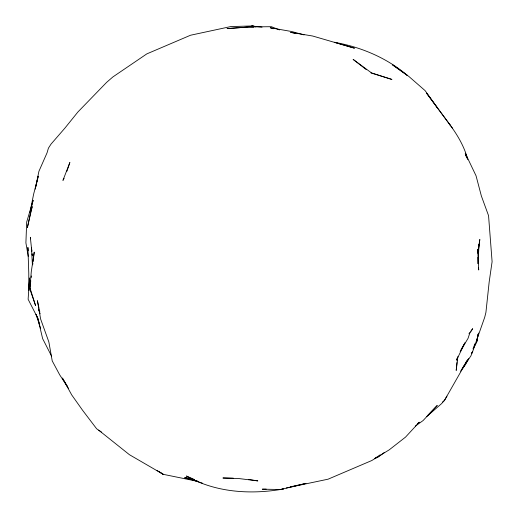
<?xml version="1.0" encoding="UTF-8"?>
<svg xmlns="http://www.w3.org/2000/svg" width="518" height="518" viewBox="0 0 518 518"><rect width="100%" height="100%" fill="white"/><g stroke="black" fill="none" stroke-linecap="round" stroke-linejoin="round"><path stroke-width="0.78" d="M478.127 263.701L478.982 244.36L478.36 249.948M28.976 290.488L29.591 277.965L28.121 299.294L37.801 318.201L39.633 324.339M456.967 362.529L456.203 370.428L457.88 356.488M457.116 360.949L457.342 358.579M30.789 280.73L29.947 287.93L30.97 292.327L35.6 305.652L29.947 287.93L31.268 271.782L34.233 252.111L33.061 261.596M31.164 277.538L31.352 275.939M32.673 264.763L32.867 263.183M478.418 250.712L479.823 239.484L478.891 245.584M478.425 248.634L478.658 247.112M478.47 333.016L476.56 342.54L473.271 348.731M30.018 212.315L33.579 194.347L38.248 176.217L35.768 186.881M35.218 189.154L38.928 171.29L47.06 152.81L48.42 148.148L51.055 144.069L64.841 128.192L77.901 111.992L106.63 82.362L112.879 76.942L146.821 53.885L190.527 35.237L230.756 26.58L251.612 25.971L262.056 27.15M30.717 210.133L31.281 207.86M31.656 206.345L33.158 200.278L26.69 222.008L25.9 242.825L28.212 256.326M474.954 343.699L473.025 348.938M457.025 358.534L456.604 359.978L464.911 342.851L461.111 349.566M66.932 171.212L69.872 162.484L62.937 180.387L64.077 178.341M468.803 358.514L465.306 364.873L460.547 371.179M471.529 353.567L472.694 351.45L484.706 317.288L485.916 312.432L489.167 282.019L492.1 261.681L488.552 215.656L481.351 195.921L476.048 175.79L465.248 153.192L467.119 158.275M446.937 396.153L444.45 400.433L441.485 403.723L426.826 416.44M460.146 351.489L468.039 338.377L469.735 333.275L472.688 328.684L470.823 331.235M466.194 362.088L462.127 368.732L470.875 355.944L472.694 351.45L471.477 353.444M465.488 363.034L467.605 359.809L444.45 400.433L442.612 401.968M468.952 333.793L469.884 332.517M427.868 415.248L437.237 405.477L423.044 420.597L415.43 426.01M417.469 423.659L419.282 422.209L405.529 437.114L389.245 449.825L371.795 460.528L328.095 479.182L286.26 487.988M384.252 452.518L378.049 457.141L374.728 458.501L377.337 456.727M378.645 455.84L379.953 454.953M290.475 486.836L305.983 483.404L280.795 489.491L262.296 489.186L266.213 489.147M281.876 489.011L283.443 488.998C250.913 494.807 215.592 492.631 186.428 476.023L194.515 479.571M233.346 478.159L222.921 477.997L239.387 478.613L257.834 480.905L248.426 479.403M253.671 27.182L248.627 26.994L227.039 28.594L249.754 26.942L271.354 26.69L279.545 29.921M255.529 26.755L251.612 25.971L256.19 26.612M255.756 26.729L252.654 26.101L255.011 26.645M197.559 481.339L163.254 474.333L157.083 470.519M295.305 33.392L290.598 32.343L312.671 36.02L354.448 48.18L334.35 42.275C360.949 46.97 386.94 57.919 407.543 75.576L392.443 64.776L408.89 76.476L425.123 90.644L437.477 107.945M184.68 477.972L197.682 481.151M304.105 34.907L291.776 31.54L270.241 27.758L273.271 28.749M194.677 480.076L184.881 477.343L202.603 483.268M370.959 72.934L391.938 79.448L371.529 72.908L353.108 59.376L366.407 69.742M159.201 471.736L163.254 474.333L129.435 454.707L98.731 430.212M101.373 432.006L96.659 428.807L82.595 410.295L71.737 394.956L62.38 378.023L66 383.955M448.387 122.721C456.818 133.877 464.212 145.966 467.767 159.596M450.427 125.447L426.56 93.169L452.46 128.173M39.815 311.299L38.5 309.304L40.177 313.817M68.674 388.584L59.667 374.792L52.227 360.904L48.854 341.971L40.605 318.997L37.413 300.667L39.038 308.398M66.803 385.275L67.605 386.59M51.528 356.028L42.644 338.668L37.801 318.201L36.033 314.439L40.585 328.198M465.339 154.254L466.206 156.449M39.362 309.945L39.692 311.493M30.588 238.85L30.355 237.289L31.825 251.631M478.386 267.657L478.716 269.995L477.661 249.236L477.758 253.257M32.135 253.982L32.336 255.555L32.226 253.943M31.857 250.783L31.488 247.623L32.394 264.782M28.212 250.634L27.907 247.429L28.781 273.025L28.788 290.443M477.861 257.278L478.017 263.707M477.991 334.628L476.56 342.54L478.01 334.609M30.659 212.257L27.363 227.68L32.207 206.572L30.659 212.257"/></g></svg>
